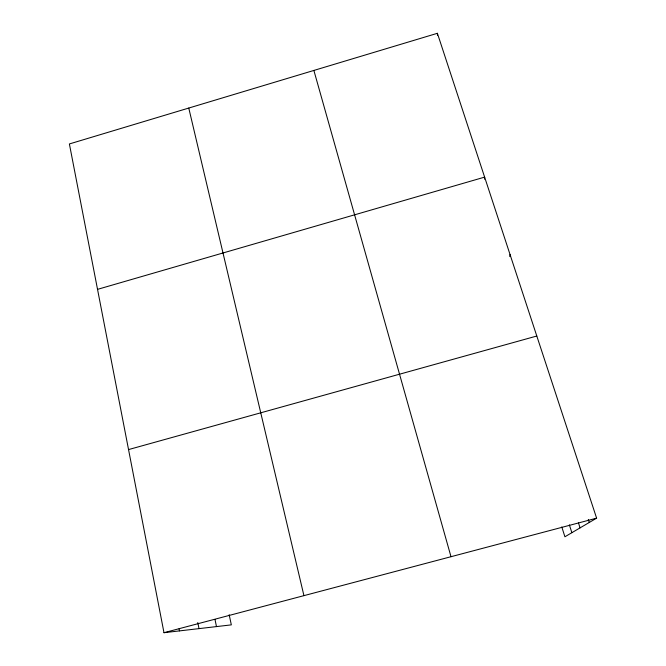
<?xml version="1.0" encoding="UTF-8"?>
<svg xmlns="http://www.w3.org/2000/svg" width="666" height="666" viewBox="0 0 666 666"><rect width="100%" height="100%" fill="white"/><g stroke="black" fill="none" stroke-linecap="round" stroke-linejoin="round"><path stroke-width="1" d="M484.507 179.171L484.623 177.123L97.527 289.36M509.756 256.56L510.048 254.545M229.179 614.743L231.335 624.866L163.986 632.7L69.389 143.948L437.395 33.3L596.611 518.156L564.91 536.779L561.796 526.956M128.546 449.583L536.804 336.022M163.986 632.7L596.611 518.156M588.311 519.505L589.277 522.46M578.488 522.943L580.069 527.872M569.363 524.866L571.869 532.692M313.877 70.438L450.999 556.709M188.769 108.05L303.937 595.645M215.01 619.538L216.483 626.598M197.777 622.552L199.017 628.629M179.087 628.87L179.487 630.893M437.395 33.3L437.479 35.315"/></g></svg>
